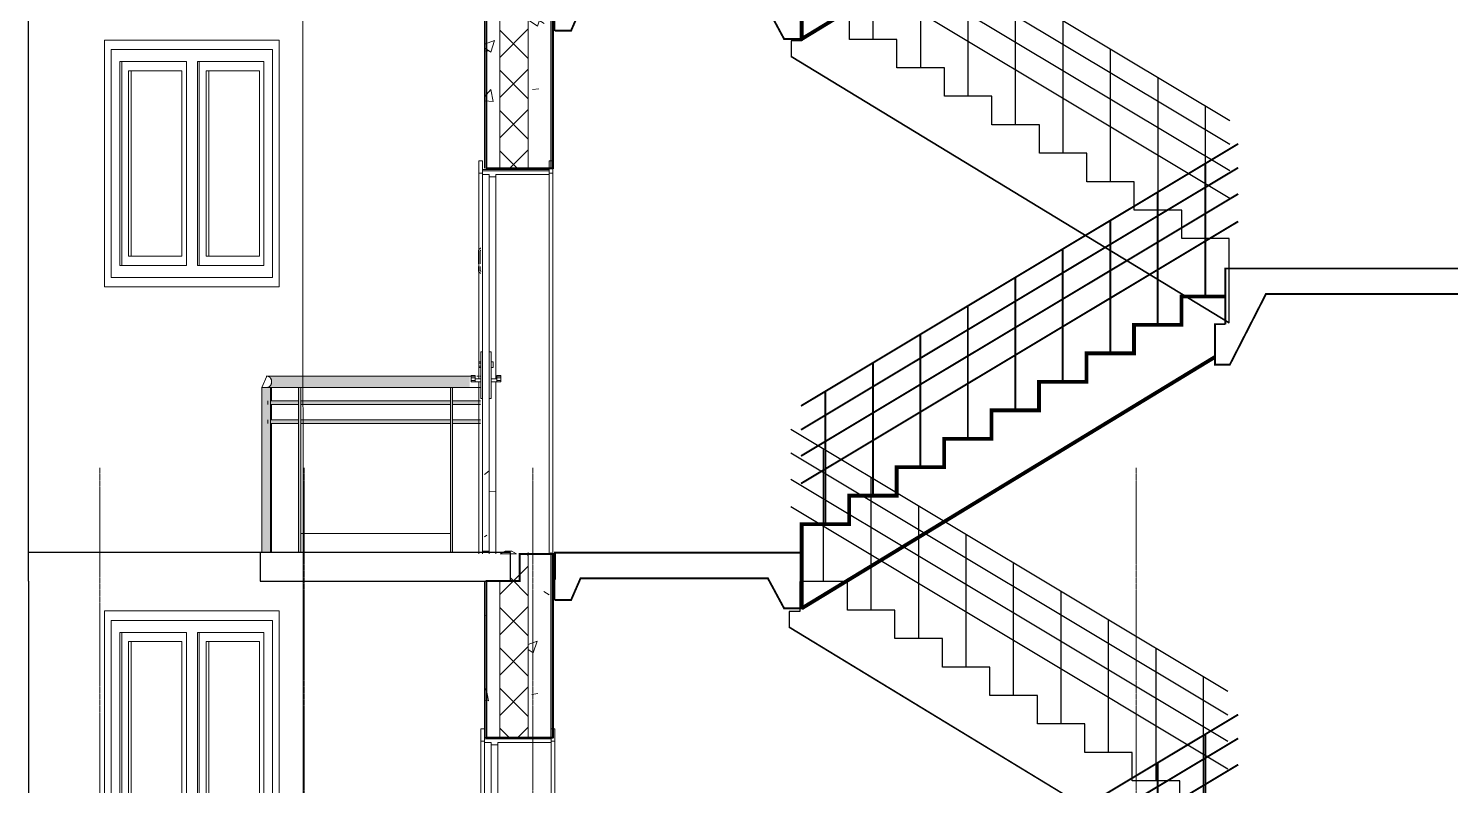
# Model space of a CAD drawing. Header units: inches. Extents: x -2431 to 214825, y 3 to 92804.
# Drawn here: x 155585 to 163076, y 40813 to 44803 of the extents above; entities that cross this region are included whole.
import ezdxf

# ---------------------------------------------------------------- set-up
doc = ezdxf.new("R2010")
doc.units = ezdxf.units.IN
doc.header["$MEASUREMENT"] = 0
doc.linetypes.add('Линия сетки', pattern=[22.225, 12.7, -3.175, 3.175, -3.175])
for name, color, linetype, lineweight in [('A-DOOR', 250, 'Continuous', 9), ('A-DOOR-FRAM', 250, 'Continuous', 18), ('A-GLAZ', 250, 'Continuous', 9), ('A-WALL', 250, 'Continuous', 9), ('A-WALL-PATT', 250, 'Continuous', 25), ('S-GRID', 250, 'Continuous', 9), ('Балясины', 7, 'Continuous', 9), ('Верхние поручни', 7, 'Continuous', 9), ('Ограждение', 7, 'Continuous', 9), ('Поручни', 250, 'Continuous', 18)]:
    doc.layers.add(name, color=color, linetype=linetype, lineweight=lineweight)
doc.layers.add('Stena', color=250, linetype='Continuous')
pattern_1 = [(50, (164716.3, 27890.75), (728.737, -63.756), [76.2, -838.2]), (355, (164716.3, 27890.75), (-140.97, 764.228), [60.96, -670.56]), (100.451, (164777, 27885.4), (587.77, 700.467), [64.76, -712.36]), (46.184, (164716.3, 28093.95), (1084.316, -168.17), [114.3, -1257.3]), (96.636, (164806.6, 28079.9), (949.61, 989.71), [97.14, -1068.54]), (351.184, (164716.3, 28094), (949.62, 989.7), [91.44, -1005.84]), (21, (164817.9, 28043.15), (606.458, -409.06), [76.2, -838.2]), (326, (164817.9, 28043.15), (247.21, 736.753), [60.96, -670.56]), (71.451, (164868.4, 28009.06), (853.668, 327.685), [64.76, -712.36]), (37.5, (164716.28, 27890.75), (12.3547, 338.22), [33.528, -628.904, 33.528, -647.192, -673.1]), (37.5, (164716.28, 27890.75), (12.3547, 338.22), [-1343.152, 33.528, -639.572]), (7.5, (164716.28, 27890.75), (267.279, 400.722), [33.528, -354.584, 33.528, -613.664, -256.54]), (7.5, (164716.28, 27890.75), (267.279, 400.722), [-1035.304, 33.528, -223.012]), (327.5, (164489.7, 27890.75), (542.3633, -22.9153), [33.528, -220.472, 33.528, -758.952, -1051.56]), (327.5, (164489.7, 27890.75), (542.3633, -22.9153), [-1046.48, 33.528, -1018.032]), (317.5, (164388.1, 27890.75), (592.517, 101.707), [33.528, -296.672, 33.528, -492.76, -746.76]), (317.5, (164388.1, 27890.75), (592.517, 101.707), [-856.488, 33.528, -713.232])]

# ---------------------------------------------------------------- blocks, each defined once
blk = doc.blocks.new('Дверь-Наружная-Двойная-Полное остекление-Деревянный_фасад - 1500 x 2000 мм-347512-Сечение 0')
at = {"layer": 'A-DOOR'}
for p, q in [((-10994.3, 2071.4), (-10994.3, 2006.4)), ((-10974.3, 2071.4), (-10994.3, 2071.4)), ((-10974.3, 2025), (-10974.3, 2071.4)), ((-10624.3, 2071.4), (-10624.3, 2025)), ((-10604.3, 2071.4), (-10624.3, 2071.4)), ((-10604.3, 2006.4), (-10604.3, 2071.4)), ((-10994.3, 2006.4), (-10974.3, 2006.4)), ((-10994.3, 2006.4), (-10994.3, 1011.9)), ((-10974.3, 2006.4), (-10974.3, 2018.7)), ((-10624.3, 2018.7), (-10624.3, 2006.4)), ((-10624.3, 2006.4), (-10604.3, 2006.4)), ((-10604.3, 2006.4), (-10604.3, 0)), ((-10974.3, 1064.4), (-10984.3, 1064.4)), ((-10984.3, 1039.4), (-10984.3, 1064.4)), ((-10929.3, 1064.4), (-10939.3, 1064.4)), ((-10929.3, 1064.4), (-10929.3, 1039.4)), ((-10994.3, 1004.6), (-10994.3, 1011.9)), ((-10994.3, 1011.9), (-10984.3, 1011.9)), ((-10984.3, 1004.9), (-10994.3, 1004.9)), ((-10994.3, 996.9), (-10994.3, 1004.6)), ((-10994.3, 989.2), (-10994.3, 996.9)), ((-10994.3, 981.9), (-10994.3, 989.2)), ((-10994.3, 988.9), (-10984.3, 988.9)), ((-10984.3, 981.9), (-10994.3, 981.9)), ((-10994.3, 981.9), (-10994.3, 922.1)), ((-10984.3, 844.4), (-10984.3, 1039.4)), ((-10929.3, 1039.4), (-10929.3, 844.4)), ((-10929.3, 1011.9), (-10919.3, 1011.9)), ((-10929.3, 981.9), (-10919.3, 981.9)), ((-10919.3, 1011.9), (-10919.3, 981.9)), ((-11034.3, 936.6), (-11034.3, 939.4)), ((-11014.3, 939.4), (-11034.3, 939.4)), ((-11034.3, 927.4), (-11034.3, 936.6)), ((-11014.3, 936.6), (-11034.3, 936.6)), ((-11034.3, 914.4), (-11034.3, 927.4)), ((-11014.3, 927.4), (-11034.3, 927.4)), ((-11034.3, 906.4), (-11034.3, 914.4)), ((-11034.3, 914.4), (-11014.3, 914.4)), ((-11034.3, 906.4), (-11014.3, 906.4)), ((-11014.3, 939.4), (-11014.3, 936.6)), ((-11014.3, 936.6), (-11014.3, 927.4)), ((-11014.3, 927.4), (-11014.3, 914.4)), ((-10984.3, 922.4), (-11014.3, 922.4)), ((-11014.3, 914.4), (-11014.3, 912.4)), ((-11014.3, 912.4), (-11014.3, 914.4)), ((-11014.3, 912.3), (-11014.3, 910.6)), ((-11014.3, 910.5), (-11014.3, 912.3)), ((-11014.3, 910.4), (-11014.3, 908.9)), ((-11014.3, 908.9), (-11014.3, 910.4)), ((-11014.3, 907.7), (-11014.3, 906.8)), ((-11014.3, 906.7), (-11014.3, 907.5)), ((-11014.3, 906.4), (-10984.3, 906.4)), ((-10994.3, 906.7), (-10994.3, 0)), ((-10899.3, 922.4), (-10929.3, 922.4)), ((-10929.3, 906.4), (-10899.3, 906.4)), ((-10899.3, 936.6), (-10899.3, 939.4)), ((-10899.3, 939.4), (-10879.3, 939.4)), ((-10899.3, 927.4), (-10899.3, 936.6)), ((-10899.3, 936.6), (-10879.3, 936.6)), ((-10899.3, 914.4), (-10899.3, 927.4)), ((-10899.3, 927.4), (-10879.3, 927.4)), ((-10899.3, 912.4), (-10899.3, 914.4)), ((-10899.3, 914.4), (-10879.3, 914.4)), ((-10899.3, 914.4), (-10899.3, 912.4)), ((-10899.3, 910.6), (-10899.3, 912.3)), ((-10899.3, 912.3), (-10899.3, 910.5)), ((-10899.3, 908.9), (-10899.3, 910.4)), ((-10899.3, 910.4), (-10899.3, 908.9)), ((-10899.3, 906.8), (-10899.3, 907.7)), ((-10899.3, 907.5), (-10899.3, 906.7)), ((-10899.3, 906.4), (-10879.3, 906.4)), ((-10879.3, 939.4), (-10879.3, 936.6)), ((-10879.3, 936.6), (-10879.3, 927.4)), ((-10879.3, 927.4), (-10879.3, 914.4)), ((-10879.3, 914.4), (-10879.3, 906.4)), ((-10984.3, 819.4), (-10984.3, 844.4)), ((-10929.3, 844.4), (-10929.3, 819.4)), ((-10984.3, 819.4), (-10974.3, 819.4)), ((-10939.3, 819.4), (-10929.3, 819.4)), ((-10856.5, 15), (-10881.9, 0)), ((-10821.5, 15), (-10856.5, 15)), ((-10796.1, 0), (-10821.5, 15)), ((-10881.9, 0), (-10796.1, 0))]:
    blk.add_line(p, q, dxfattribs=at)
at = {"layer": 'A-DOOR', "lineweight": 18}
for p, q in [((-10974.3, 2000), (-10974.3, 15)), ((-10939.3, 2000), (-10974.3, 2000)), ((-10939.3, 15), (-10939.3, 2000)), ((-10974.3, 15), (-10939.3, 15))]:
    blk.add_line(p, q, dxfattribs=at)
at = {"layer": 'A-DOOR-FRAM'}
for p, q in [((-10974.3, 2018.7), (-10974.3, 2025)), ((-10974.3, 2025), (-10624.3, 2025)), ((-10624.3, 2025), (-10624.3, 2018.7)), ((-10624.3, 2018.7), (-10974.3, 2018.7)), ((-10974.3, 2018.7), (-10974.3, 2000)), ((-10974.3, 2000), (-10939.3, 2000)), ((-10939.3, 2000), (-10939.3, 1987.3)), ((-10939.3, 1987.3), (-10904.4, 1987.3)), ((-10904.4, 1987.3), (-10904.4, 2000)), ((-10904.4, 2000), (-10624.3, 2000)), ((-10624.3, 2000), (-10624.3, 2018.7))]:
    blk.add_line(p, q, dxfattribs=at)
at = {"layer": 'A-DOOR-FRAM', "lineweight": 9}
for p, q in [((-10904.4, 1987.3), (-10904.4, 922.1)), ((-10624.3, 2000), (-10624.3, 0)), ((-10904.4, 906.8), (-10904.4, 0)), ((-10974.3, 15), (-10974.3, 0)), ((-10939.3, 15), (-10939.3, 0))]:
    blk.add_line(p, q, dxfattribs=at)
blk = doc.blocks.new('Ограждение - 800 мм-V31-Сечение 0')
at = {"layer": 'Балясины'}
blk.add_line((-11941.6, 3700), (-11153.6, 3700), dxfattribs=at)
blk = doc.blocks.new('Дверь-Наружная-Двойная-Две_Свет - Дверь-Наружная-Двойная-Две_Свет-345854-Сечение 0')
at = {"layer": 'A-DOOR'}
for p, q in [((-11007.2, 4587.3), (-11007.2, 4521.9)), ((-10997.7, 4522.1), (-10997.7, 4587.3)), ((-11007.2, 4506.7), (-11007.2, 4488.5)), ((-10997.7, 4488.5), (-10997.7, 4506.7))]:
    blk.add_line(p, q, dxfattribs=at)
at = {"layer": 'A-DOOR', "flags": 128}
for points in [[(-10994.6, 4604.1), (-10995.2, 4603.9), (-10995.9, 4603.6), (-10996.5, 4603.4), (-10997.2, 4603.1), (-10997.8, 4602.8), (-10998.4, 4602.5), (-10999, 4602.1), (-10999.6, 4601.7), (-11000.2, 4601.3), (-11000.7, 4600.9), (-11001.2, 4600.4), (-11001.8, 4600), (-11002.3, 4599.5), (-11002.7, 4599), (-11003.2, 4598.4), (-11003.6, 4597.9), (-11004, 4597.3), (-11004.4, 4596.7), (-11004.8, 4596.1), (-11005.1, 4595.5), (-11005.4, 4594.9), (-11005.7, 4594.3), (-11006, 4593.6), (-11006.2, 4593), (-11006.5, 4592.3), (-11006.6, 4591.6), (-11006.8, 4591), (-11006.9, 4590.3), (-11007, 4589.6), (-11007.1, 4588.9), (-11007.2, 4588.2), (-11007.2, 4587.5), (-11007.2, 4587.3)], [(-10994.6, 4604.1), (-10995.2, 4603.9), (-10995.9, 4603.6), (-10996.5, 4603.4), (-10997.2, 4603.1), (-10997.8, 4602.8), (-10998.4, 4602.5), (-10999, 4602.1), (-10999.6, 4601.7), (-11000.2, 4601.3), (-11000.7, 4600.9), (-11001.2, 4600.4), (-11001.8, 4600), (-11002.3, 4599.5), (-11002.7, 4599), (-11003.2, 4598.4), (-11003.6, 4597.9), (-11004, 4597.3), (-11004.4, 4596.7), (-11004.8, 4596.1), (-11005.1, 4595.5), (-11005.4, 4594.9), (-11005.7, 4594.3), (-11006, 4593.6), (-11006.2, 4593), (-11006.5, 4592.3), (-11006.6, 4591.6), (-11006.8, 4591), (-11006.9, 4590.3), (-11007, 4589.6), (-11007.1, 4588.9), (-11007.2, 4588.2), (-11007.2, 4587.5), (-11007.2, 4587.3)], [(-10997.7, 4587.3), (-10997.7, 4587.6), (-10997.6, 4587.9), (-10997.6, 4588.3), (-10997.6, 4588.6), (-10997.5, 4588.9), (-10997.4, 4589.2), (-10997.4, 4589.5), (-10997.3, 4589.8), (-10997.2, 4590.1), (-10997, 4590.4), (-10996.9, 4590.7), (-10996.8, 4591), (-10996.6, 4591.2), (-10996.5, 4591.5), (-10996.3, 4591.8), (-10996.1, 4592), (-10995.9, 4592.3), (-10995.7, 4592.5), (-10995.5, 4592.8), (-10995.3, 4593), (-10995, 4593.2), (-10994.8, 4593.4), (-10994.5, 4593.6), (-10994.3, 4593.8)], [(-10997.7, 4587.3), (-10997.7, 4587.6), (-10997.6, 4587.9), (-10997.6, 4588.3), (-10997.6, 4588.6), (-10997.5, 4588.9), (-10997.4, 4589.2), (-10997.4, 4589.5), (-10997.3, 4589.8), (-10997.2, 4590.1), (-10997, 4590.4), (-10996.9, 4590.7), (-10996.8, 4591), (-10996.6, 4591.2), (-10996.5, 4591.5), (-10996.3, 4591.8), (-10996.1, 4592), (-10995.9, 4592.3), (-10995.7, 4592.5), (-10995.5, 4592.8), (-10995.3, 4593), (-10995, 4593.2), (-10994.8, 4593.4), (-10994.5, 4593.6), (-10994.3, 4593.8)], [(-11007.2, 4488.5), (-11007.2, 4487.8), (-11007.1, 4487.1), (-11007.1, 4486.4), (-11007, 4485.7), (-11006.8, 4485), (-11006.7, 4484.3), (-11006.5, 4483.7), (-11006.3, 4483), (-11006.1, 4482.3), (-11005.8, 4481.7), (-11005.5, 4481.1), (-11005.2, 4480.4), (-11004.9, 4479.8), (-11004.5, 4479.2), (-11004.1, 4478.6), (-11003.7, 4478.1), (-11003.3, 4477.5), (-11002.9, 4477), (-11002.4, 4476.5), (-11001.9, 4476), (-11001.4, 4475.5), (-11000.9, 4475), (-11000.3, 4474.6), (-10999.7, 4474.2), (-10999.2, 4473.8), (-10998.6, 4473.4), (-10998, 4473.1), (-10997.3, 4472.8), (-10996.7, 4472.5), (-10996.1, 4472.2), (-10995.4, 4472), (-10994.7, 4471.8), (-10994.1, 4471.6)], [(-11007.2, 4488.5), (-11007.2, 4487.8), (-11007.1, 4487.1), (-11007.1, 4486.4), (-11007, 4485.7), (-11006.8, 4485), (-11006.7, 4484.3), (-11006.5, 4483.7), (-11006.3, 4483), (-11006.1, 4482.3), (-11005.8, 4481.7), (-11005.5, 4481.1), (-11005.2, 4480.4), (-11004.9, 4479.8), (-11004.5, 4479.2), (-11004.1, 4478.6), (-11003.7, 4478.1), (-11003.3, 4477.5), (-11002.9, 4477), (-11002.4, 4476.5), (-11001.9, 4476), (-11001.4, 4475.5), (-11000.9, 4475), (-11000.3, 4474.6), (-10999.7, 4474.2), (-10999.2, 4473.8), (-10998.6, 4473.4), (-10998, 4473.1), (-10997.3, 4472.8), (-10996.7, 4472.5), (-10996.1, 4472.2), (-10995.4, 4472), (-10994.7, 4471.8), (-10994.1, 4471.6)], [(-10994.2, 4481.9), (-10994.5, 4482.1), (-10994.7, 4482.3), (-10995, 4482.5), (-10995.2, 4482.7), (-10995.4, 4483), (-10995.6, 4483.2), (-10995.8, 4483.4), (-10996, 4483.7), (-10996.2, 4483.9), (-10996.4, 4484.2), (-10996.6, 4484.5), (-10996.7, 4484.8), (-10996.9, 4485), (-10997, 4485.3), (-10997.1, 4485.6), (-10997.2, 4485.9), (-10997.3, 4486.2), (-10997.4, 4486.5), (-10997.5, 4486.8), (-10997.5, 4487.2), (-10997.6, 4487.5), (-10997.6, 4487.8), (-10997.7, 4488.1), (-10997.7, 4488.4), (-10997.7, 4488.5)], [(-10994.2, 4481.9), (-10994.5, 4482.1), (-10994.7, 4482.3), (-10995, 4482.5), (-10995.2, 4482.7), (-10995.4, 4483), (-10995.6, 4483.2), (-10995.8, 4483.4), (-10996, 4483.7), (-10996.2, 4483.9), (-10996.4, 4484.2), (-10996.6, 4484.5), (-10996.7, 4484.8), (-10996.9, 4485), (-10997, 4485.3), (-10997.1, 4485.6), (-10997.2, 4485.9), (-10997.3, 4486.2), (-10997.4, 4486.5), (-10997.5, 4486.8), (-10997.5, 4487.2), (-10997.6, 4487.5), (-10997.6, 4487.8), (-10997.7, 4488.1), (-10997.7, 4488.4)]]:
    blk.add_lwpolyline(points, dxfattribs=at)
blk = doc.blocks.new('Дверь-Наружная-Двойная-Полное остекление-Деревянный_фасад - 1500 x 2000 мм-V59-Сечение 0')
at = {"layer": 'A-DOOR'}
for p, q in [((-10994.3, 38071.4), (-10994.3, 38006.4)), ((-10974.3, 38071.4), (-10994.3, 38071.4)), ((-10974.3, 38025), (-10974.3, 38071.4)), ((-10624.3, 38071.4), (-10624.3, 38025)), ((-10604.3, 38071.4), (-10624.3, 38071.4)), ((-10604.3, 38006.4), (-10604.3, 38071.4)), ((-10994.3, 38006.4), (-10974.3, 38006.4)), ((-10994.3, 38006.4), (-10994.3, 37011.9)), ((-10974.3, 38006.4), (-10974.3, 38018.7)), ((-10624.3, 38018.7), (-10624.3, 38006.4)), ((-10624.3, 38006.4), (-10604.3, 38006.4)), ((-10604.3, 38006.4), (-10604.3, 36000)), ((-10994.3, 37004.6), (-10994.3, 37011.9)), ((-10994.3, 37011.9), (-10984.3, 37011.9)), ((-10984.3, 37004.9), (-10994.3, 37004.9)), ((-10994.3, 36996.9), (-10994.3, 37004.6)), ((-10974.3, 37064.4), (-10984.3, 37064.4)), ((-10984.3, 37039.4), (-10984.3, 37064.4)), ((-10984.3, 36844.4), (-10984.3, 37039.4)), ((-10929.3, 37064.4), (-10939.3, 37064.4)), ((-10929.3, 37064.4), (-10929.3, 37039.4)), ((-10929.3, 37039.4), (-10929.3, 36844.4)), ((-10929.3, 37011.9), (-10919.3, 37011.9)), ((-10919.3, 37011.9), (-10919.3, 36981.9)), ((-11034.3, 36936.6), (-11034.3, 36939.4)), ((-11014.3, 36939.4), (-11034.3, 36939.4)), ((-11034.3, 36927.4), (-11034.3, 36936.6)), ((-11014.3, 36936.6), (-11034.3, 36936.6)), ((-11014.3, 36939.4), (-11014.3, 36936.6)), ((-11014.3, 36936.6), (-11014.3, 36927.4)), ((-10994.3, 36989.2), (-10994.3, 36996.9)), ((-10994.3, 36981.9), (-10994.3, 36989.2)), ((-10994.3, 36988.9), (-10984.3, 36988.9)), ((-10984.3, 36981.9), (-10994.3, 36981.9)), ((-10994.3, 36981.9), (-10994.3, 36922.1)), ((-10929.3, 36981.9), (-10919.3, 36981.9)), ((-10899.3, 36936.6), (-10899.3, 36939.4)), ((-10899.3, 36939.4), (-10879.3, 36939.4)), ((-10899.3, 36927.4), (-10899.3, 36936.6)), ((-10899.3, 36936.6), (-10879.3, 36936.6)), ((-10879.3, 36939.4), (-10879.3, 36936.6)), ((-10879.3, 36936.6), (-10879.3, 36927.4)), ((-11034.3, 36914.4), (-11034.3, 36927.4)), ((-11014.3, 36927.4), (-11034.3, 36927.4)), ((-11034.3, 36906.4), (-11034.3, 36914.4)), ((-11034.3, 36914.4), (-11014.3, 36914.4)), ((-11034.3, 36906.4), (-11014.3, 36906.4)), ((-11014.3, 36927.4), (-11014.3, 36914.4)), ((-10984.3, 36922.4), (-11014.3, 36922.4)), ((-11014.3, 36914.4), (-11014.3, 36912.4)), ((-11014.3, 36914.4), (-11014.3, 36914.4)), ((-11014.3, 36912.4), (-11014.3, 36914.4)), ((-11014.3, 36912.3), (-11014.3, 36910.6)), ((-11014.3, 36910.5), (-11014.3, 36912.3)), ((-11014.3, 36910.4), (-11014.3, 36908.9)), ((-11014.3, 36908.9), (-11014.3, 36910.4)), ((-11014.3, 36907.7), (-11014.3, 36906.8)), ((-11014.3, 36906.7), (-11014.3, 36907.5)), ((-11014.3, 36906.4), (-10984.3, 36906.4)), ((-10994.3, 36906.7), (-10994.3, 36000)), ((-10899.3, 36922.4), (-10929.3, 36922.4)), ((-10929.3, 36906.4), (-10899.3, 36906.4)), ((-10899.3, 36914.4), (-10899.3, 36927.4)), ((-10899.3, 36927.4), (-10879.3, 36927.4)), ((-10899.3, 36912.4), (-10899.3, 36914.4)), ((-10899.3, 36914.4), (-10879.3, 36914.4)), ((-10899.3, 36914.4), (-10899.3, 36912.4)), ((-10899.3, 36910.6), (-10899.3, 36912.3)), ((-10899.3, 36912.3), (-10899.3, 36910.5)), ((-10899.3, 36908.9), (-10899.3, 36910.4)), ((-10899.3, 36910.4), (-10899.3, 36908.9)), ((-10899.3, 36906.8), (-10899.3, 36907.7)), ((-10899.3, 36907.5), (-10899.3, 36906.7)), ((-10899.3, 36906.4), (-10879.3, 36906.4)), ((-10879.3, 36927.4), (-10879.3, 36914.4)), ((-10879.3, 36914.4), (-10879.3, 36906.4)), ((-10984.3, 36819.4), (-10984.3, 36844.4)), ((-10984.3, 36819.4), (-10974.3, 36819.4)), ((-10939.3, 36819.4), (-10929.3, 36819.4)), ((-10929.3, 36844.4), (-10929.3, 36819.4)), ((-10856.5, 36015), (-10881.9, 36000)), ((-10881.9, 36000), (-10796.1, 36000)), ((-10821.5, 36015), (-10856.5, 36015)), ((-10796.1, 36000), (-10821.5, 36015))]:
    blk.add_line(p, q, dxfattribs=at)
at = {"layer": 'A-DOOR', "lineweight": 18}
for p, q in [((-10974.3, 38000), (-10974.3, 36015)), ((-10939.3, 38000), (-10974.3, 38000)), ((-10939.3, 36015), (-10939.3, 38000)), ((-10974.3, 36015), (-10939.3, 36015))]:
    blk.add_line(p, q, dxfattribs=at)
at = {"layer": 'A-DOOR-FRAM'}
for p, q in [((-10974.3, 38018.7), (-10974.3, 38025)), ((-10974.3, 38025), (-10624.3, 38025)), ((-10624.3, 38018.7), (-10974.3, 38018.7)), ((-10974.3, 38018.7), (-10974.3, 38000)), ((-10974.3, 38000), (-10939.3, 38000)), ((-10939.3, 38000), (-10939.3, 37987.3)), ((-10939.3, 37987.3), (-10904.4, 37987.3)), ((-10904.4, 37987.3), (-10904.4, 38000)), ((-10904.4, 38000), (-10624.3, 38000)), ((-10624.3, 38025), (-10624.3, 38018.7)), ((-10624.3, 38000), (-10624.3, 38018.7))]:
    blk.add_line(p, q, dxfattribs=at)
at = {"layer": 'A-DOOR-FRAM', "lineweight": 9}
for p, q in [((-10904.4, 37987.3), (-10904.4, 36922.1)), ((-10624.3, 38000), (-10624.3, 36000)), ((-10904.4, 36906.8), (-10904.4, 36000)), ((-10974.3, 36015), (-10974.3, 36000)), ((-10939.3, 36015), (-10939.3, 36000))]:
    blk.add_line(p, q, dxfattribs=at)
blk = doc.blocks.new('Окно 2-Распашное - Один переплет с многокамерным стеклопакетом - 30674-99 - Окно 2-Распашное - Один переплет с многокамерным стеклопакетом - 30674-99-371209-Сечение 0')
at = {"layer": 'A-GLAZ'}
for p, q in [((-13236.2, 4500), (-13236.2, 5800)), ((-12317, 5800), (-13236.2, 5800)), ((-12317, 4500), (-12317, 5800)), ((-13200.9, 5750), (-13200.9, 4550)), ((-12352.3, 5750), (-13200.9, 5750)), ((-13200.9, 4550), (-13200.9, 5750)), ((-13200.9, 5750), (-12352.3, 5750)), ((-12352.3, 5750), (-12352.3, 4550)), ((-12352.3, 5750), (-12352.3, 4550)), ((-13156.3, 4613), (-13156.3, 5687)), ((-13156.3, 5687), (-12805.6, 5687)), ((-13146.4, 5687), (-13146.4, 4613)), ((-13110.4, 4662), (-13110.4, 5638)), ((-13110.4, 5638), (-12828.9, 5638)), ((-13096.2, 5638), (-13096.2, 4662)), ((-12828.9, 5638), (-12828.9, 4662)), ((-12805.6, 5687), (-12805.6, 4613)), ((-12747.6, 4613), (-12747.6, 5687)), ((-12747.6, 5687), (-12396.9, 5687)), ((-12737.7, 5687), (-12737.7, 4613)), ((-12701.7, 5638), (-12701.7, 4662)), ((-12701.7, 5638), (-12420.2, 5638)), ((-12687.5, 4662), (-12687.5, 5638)), ((-12420.2, 5638), (-12420.2, 4662)), ((-12396.9, 5687), (-12396.9, 4613)), ((-12828.9, 4662), (-13110.4, 4662)), ((-12701.7, 4662), (-12420.2, 4662)), ((-12805.6, 4613), (-13156.3, 4613)), ((-12396.9, 4613), (-12747.6, 4613)), ((-13236.2, 4500), (-12317, 4500)), ((-12352.3, 4550), (-13200.9, 4550)), ((-12352.3, 4550), (-13200.9, 4550))]:
    blk.add_line(p, q, dxfattribs=at)
blk = doc.blocks.new('Ограждение - 50 x 12 мм-319649-Сечение 0')
at = {"layer": 'Балясины'}
for p, q in [((-12146, 4400), (-12146, 4469.8)), ((-12100.7, 4469.8), (-12146, 4469.8)), ((-12095.7, 4469.8), (-12100.7, 4469.8)), ((-12100.7, 4469.8), (-12100.7, 3600)), ((-12095.7, 4400), (-12095.7, 4469.8)), ((-12146, 4300), (-12146, 4380)), ((-12095.7, 4300), (-12095.7, 4380)), ((-12146, 3600), (-12146, 4280)), ((-12095.7, 3600), (-12095.7, 4280))]:
    blk.add_line(p, q, dxfattribs=at)
blk = doc.blocks.new('Ограждение - 50 x 12 мм-V30-Сечение 0')
at = {"layer": 'Балясины'}
for p, q in [((-11941.6, 4469.8), (-11953.6, 4469.8)), ((-11953.6, 4469.8), (-11953.6, 3600)), ((-11941.6, 3600), (-11941.6, 4469.8))]:
    blk.add_line(p, q, dxfattribs=at)
blk = doc.blocks.new('Ограждение - Ограждение-356374-Сечение 0')
for p, q in [((-12120.4, 40530), (-12146, 40469.8)), ((-12146, 40469.8), (-12146, 39600))]:
    blk.add_line(p, q)
at = {"layer": 'Верхние поручни'}
for p, q in [((-11034.3, 40530), (-12120.4, 40530)), ((-11006.7, 40530), (-11014.3, 40530)), ((-10994.3, 40530), (-10998.1, 40530)), ((-12120.4, 40470), (-10994.3, 40470))]:
    blk.add_line(p, q, dxfattribs=at)
for points, knots in [([(-12095, 40500), (-12094.9, 40502.3), (-12095.3, 40505.7), (-12096.3, 40509.9), (-12097.4, 40512.7), (-12098.6, 40515.3), (-12099.9, 40517.7), (-12101.1, 40519.5), (-12102.1, 40520.8), (-12102.9, 40521.7), (-12103.7, 40522.6), (-12104.8, 40523.6), (-12106.1, 40524.8), (-12107.8, 40526.1), (-12109.6, 40527.1), (-12111.4, 40528), (-12113.1, 40528.8), (-12114.9, 40529.3), (-12117.4, 40529.8), (-12119.8, 40530.1), (-12122.1, 40530), (-12123.3, 40529.8), (-12123.8, 40529.7)], [0, 0, 0, 0, 0.0555556, 0.0833333, 0.1111111, 0.1388889, 0.1666667, 0.1944444, 0.2083333, 0.2222222, 0.2361111, 0.25, 0.2777778, 0.3055556, 0.3333333, 0.3611111, 0.3888889, 0.4166667, 0.4444444, 0.5, 0.5277778, 0.5506367, 0.5506367, 0.5506367, 0.5506367]), ([(-12123.8, 40470.3), (-12122.7, 40470.1), (-12120.9, 40470), (-12118.6, 40470.1), (-12116.8, 40470.3), (-12114.9, 40470.7), (-12113.2, 40471.2), (-12111.7, 40471.8), (-12110.5, 40472.4), (-12109.4, 40472.9), (-12108.3, 40473.6), (-12106.6, 40474.8), (-12104.9, 40476.2), (-12103.6, 40477.5), (-12103, 40478.2), (-12102.6, 40478.7), (-12101.5, 40479.9), (-12099.8, 40482.3), (-12098.4, 40485), (-12097.5, 40487), (-12097, 40488.4), (-12096.1, 40490.9), (-12095.2, 40494.8), (-12095, 40498.2), (-12095, 40500)], [0.4497023, 0.4497023, 0.4497023, 0.4497023, 0.5, 0.5277778, 0.5555556, 0.5833333, 0.6111111, 0.6388889, 0.6527778, 0.6666667, 0.6875, 0.7083333, 0.75, 0.7708333, 0.7760417, 0.78125, 0.7916667, 0.8333333, 0.875, 0.8854167, 0.8958333, 0.9166667, 0.9583333, 1, 1, 1, 1])]:
    blk.add_open_spline(points, degree=3, knots=knots, dxfattribs=at)
at = {"layer": 'Поручни', "color": 7, "lineweight": 9}
for p, q in [((-12114.5, 40380), (-12114.5, 40400)), ((-12097.9, 40400), (-11953.6, 40400)), ((-11953.6, 40380), (-12097.9, 40380)), ((-11941.6, 40400), (-11153.6, 40400)), ((-11153.6, 40380), (-11941.6, 40380)), ((-11141.6, 40400), (-10994.3, 40400)), ((-10994.3, 40380), (-11141.6, 40380)), ((-12114.5, 40280), (-12114.5, 40300)), ((-12097.9, 40300), (-11953.6, 40300)), ((-11941.6, 40300), (-11153.6, 40300)), ((-11141.6, 40300), (-10994.3, 40300)), ((-11953.6, 40280), (-12097.9, 40280)), ((-11153.6, 40280), (-11941.6, 40280)), ((-10994.3, 40280), (-11141.6, 40280))]:
    blk.add_line(p, q, dxfattribs=at)
for name, p in [('Ограждение - 50 x 12 мм-319649-Сечение 0', (0, 36000)), ('Ограждение - 50 x 12 мм-V30-Сечение 0', (0, 36000)), ('Ограждение - 50 x 12 мм-V30-Сечение 0', (800, 36000)), ('Ограждение - 800 мм-V31-Сечение 0', (0, 36000))]:
    blk.add_blockref(name, p)

msp = doc.modelspace()

# ---------------------------------------------------------------- hatches: boundary and pattern name
h = msp.add_hatch(color=256)
h.dxf.hatch_style = 1
edge = h.paths.add_edge_path()
edge.add_line((156870.47448, 42970.90028), (156842.09339, 42970.90028))
edge.add_spline(control_points=[(156842.09339, 42970.90028), (156842.09666, 42970.90028), (156843.31588, 42970.8996), (156845.15657, 42970.74338), (156847.6106, 42970.21312), (156849.40393, 42969.65889), (156851.18378, 42968.94134), (156852.98116, 42968.0428), (156854.73542, 42966.96747), (156856.40897, 42965.72385), (156857.77854, 42964.52369), (156858.86369, 42963.45211), (156859.6791, 42962.5861), (156860.47485, 42961.66157), (156861.48463, 42960.35968), (156862.67065, 42958.59253), (156863.97605, 42956.23537), (156865.1763, 42953.62147), (156866.21844, 42950.75412), (156867.26668, 42946.63663), (156867.59624, 42943.2451), (156867.53674, 42940.90028)], knot_values=[0, 0, 0, 0, 0.0001492575, 0.055704813, 0.0834825908, 0.1112603686, 0.1390381464, 0.1668159242, 0.1945937019, 0.2223714797, 0.2501492575, 0.2640381464, 0.2779270353, 0.2918159242, 0.305704813, 0.3334825908, 0.3612603686, 0.3890381464, 0.4168159242, 0.4445937019, 0.5001492575, 0.5001492575, 0.5001492575, 0.5001492575], degree=3, periodic=0)
edge.add_spline(control_points=[(156867.53674, 42940.90028), (156867.58093, 42939.14395), (156867.35749, 42935.72323), (156866.45109, 42931.79175), (156865.5736, 42929.26014), (156865.01267, 42927.87904), (156864.13501, 42925.8808), (156862.69315, 42923.15599), (156861.05684, 42920.83254), (156859.97144, 42919.55221), (156859.56566, 42919.10111), (156858.95557, 42918.44243), (156857.62962, 42917.11115), (156855.97886, 42915.7249), (156854.27753, 42914.54651), (156853.101, 42913.84462), (156852.0524, 42913.29437), (156850.86421, 42912.7294), (156849.37939, 42912.13317), (156847.58923, 42911.58211), (156845.75318, 42911.18654), (156843.90706, 42910.95173), (156842.69813, 42910.90038), (156842.09291, 42910.90028)], knot_values=[0.5001254431, 0.5001254431, 0.5001254431, 0.5001254431, 0.5417921098, 0.5834587764, 0.6042921098, 0.6147087764, 0.6251254431, 0.6667921098, 0.7084587764, 0.7188754431, 0.7240837764, 0.7292921098, 0.7501254431, 0.7917921098, 0.8126254431, 0.8334587764, 0.8473476653, 0.8612365542, 0.889014332, 0.9167921098, 0.9445698875, 0.9723476653, 1, 1, 1, 1], degree=3, periodic=0)
edge.add_line((156843.18572, 42910.90028), (156870.47448, 42910.90028))
edge.add_line((156870.47448, 42910.90028), (156870.47448, 42970.90028))
h.paths.add_polyline_path([(156905.82982, 42970.90028), (156870.47448, 42970.90028), (156870.47448, 42910.90028), (156905.82982, 42910.90028)])
h.paths.add_polyline_path([(157038.20952, 42970.90028), (156905.82982, 42970.90028), (156905.82982, 42910.90028), (157038.20952, 42910.90028)])
h = msp.add_hatch(color=256)
h.dxf.hatch_style = 1
h.paths.add_polyline_path([(157909.06494, 42970.90028), (157038.20952, 42970.90028), (157038.20952, 42910.90028), (157909.06494, 42910.90028)])
h = msp.add_hatch(color=256)
h.dxf.hatch_style = 1
h.paths.add_polyline_path([(156861.78763, 42910.59335), (156816.51843, 42910.59335), (156816.51843, 42890.74682), (156861.78763, 42890.74682)])
h.paths.add_polyline_path([(156861.78763, 42890.74682), (156816.51843, 42890.74682), (156816.51843, 42840.74682), (156861.78763, 42840.74682)])
h.paths.add_polyline_path([(156861.78763, 42840.74682), (156816.51843, 42840.74682), (156816.51843, 42040.74682), (156861.78763, 42040.74682)])
h.paths.add_polyline_path([(157008.95506, 42840.74682), (156864.62353, 42840.74682), (156861.78763, 42840.74682), (156861.78763, 42040.74682), (156866.88275, 42040.74682), (156866.88275, 42720.74682), (157008.95506, 42720.74682), (157008.95506, 42740.74682), (156866.88275, 42740.74682), (156866.88275, 42820.74682), (157008.95506, 42820.74682)])
h.paths.add_polyline_path([(157020.95506, 42910.59335), (157008.95506, 42910.59335), (157008.95506, 42040.74682), (157020.95506, 42040.74682)])
h.paths.add_polyline_path([(157808.95506, 42840.74682), (157038.20952, 42840.74682), (157038.20952, 42820.74682), (157808.95506, 42820.74682)])
h.paths.add_polyline_path([(157038.20952, 42840.74682), (157020.95506, 42840.74682), (157020.95506, 42820.74682), (157038.20952, 42820.74682)])
h.paths.add_polyline_path([(157808.95506, 42740.74682), (157038.20952, 42740.74682), (157038.20952, 42720.74682), (157808.95506, 42720.74682)])
h.paths.add_polyline_path([(157038.20952, 42740.74682), (157020.95506, 42740.74682), (157020.95506, 42720.74682), (157038.20952, 42720.74682)])
h.paths.add_polyline_path([(157820.95506, 42910.59335), (157808.95506, 42910.59335), (157808.95506, 42040.74682), (157820.95506, 42040.74682)])
h.paths.add_polyline_path([(157968.20952, 42840.74682), (157820.95506, 42840.74682), (157820.95506, 42820.74682), (157968.20952, 42820.74682)])
h.paths.add_polyline_path([(157968.20952, 42740.74682), (157820.95506, 42740.74682), (157820.95506, 42720.74682), (157968.20952, 42720.74682)])
at = {"layer": 'A-WALL-PATT', "lineweight": 9}
h = msp.add_hatch(dxfattribs=at)
h.set_pattern_fill('FP_1', color=256, style=0, pattern_type=2)
h.set_pattern_definition([(50, (164716.3, 27290.75), (728.737, -63.756), [76.2, -838.2]), (355, (164716.3, 27290.75), (-140.972, 764.228), [60.96, -670.56]), (100.451, (164777, 27285.4), (587.77, 700.467), [64.76, -712.36]), (46.184, (164716.3, 27493.95), (1084.316, -168.17), [114.3, -1257.3]), (96.636, (164806.6, 27479.9), (949.61, 989.71), [97.14, -1068.54]), (351.184, (164716.3, 27494), (949.62, 989.7), [91.44, -1005.84]), (21, (164817.9, 27443.15), (606.458, -409.06), [76.2, -838.2]), (326, (164817.9, 27443.15), (247.208, 736.753), [60.96, -670.56]), (71.451, (164868.4, 27409.06), (853.668, 327.685), [64.76, -712.36]), (37.5, (164716.28, 27290.75), (12.3547, 338.22), [33.528, -628.904, 33.528, -647.192, -673.1]), (37.5, (164716.28, 27290.75), (12.3547, 338.22), [-1343.152, 33.528, -639.572]), (7.5, (164716.28, 27290.75), (267.279, 400.722), [33.528, -354.584, 33.528, -613.664, -256.54]), (7.5, (164716.28, 27290.75), (267.279, 400.722), [-1035.304, 33.528, -223.012]), (327.5, (164489.7, 27290.75), (542.3633, -22.9153), [33.528, -220.472, 33.528, -758.952, -1051.56]), (327.5, (164489.7, 27290.75), (542.3633, -22.9153), [-1046.48, 33.528, -1018.032]), (317.5, (164388.1, 27290.75), (592.517, 101.707), [33.528, -296.672, 33.528, -492.76, -746.76]), (317.5, (164388.1, 27290.75), (592.517, 101.707), [-856.488, 33.528, -713.232])])
h.paths.add_polyline_path([(158068.20952, 44065.74682), (158068.20952, 45640.74682), (157988.20952, 45640.74682), (157988.20952, 44065.74682), (158035.28019, 44065.74682)], flags=0)
h = msp.add_hatch(dxfattribs=at)
h.set_pattern_fill('FP_2', color=256, style=0, pattern_type=2)
h.set_pattern_definition([(45, (164716.28, 26690.75), (-106.066, 106.066), []), (135, (164716.28, 26690.75), (-106.066, -106.066), [])])
h.paths.add_polyline_path([(158123.55952, 44890.74682), (158068.20952, 44890.74682), (158068.20952, 44065.57582), (158218.20952, 44065.57582), (158218.20952, 45040.74682), (158123.55952, 45040.74682)])
h = msp.add_hatch(dxfattribs=at)
h.set_pattern_fill('FP_1', color=256, style=0, pattern_type=2)
h.set_pattern_definition([(50, (164716.3, 26690.75), (728.737, -63.756), [76.2, -838.2]), (355, (164716.3, 26690.75), (-140.972, 764.228), [60.96, -670.56]), (100.451, (164777, 26685.4), (587.77, 700.467), [64.76, -712.36]), (46.184, (164716.3, 26893.95), (1084.316, -168.17), [114.3, -1257.3]), (96.636, (164806.6, 26879.9), (949.61, 989.71), [97.14, -1068.54]), (351.184, (164716.3, 26894), (949.62, 989.7), [91.44, -1005.84]), (21, (164817.9, 26843.15), (606.458, -409.06), [76.2, -838.2]), (326, (164817.9, 26843.15), (247.208, 736.753), [60.96, -670.56]), (71.451, (164868.4, 26809.06), (853.668, 327.685), [64.76, -712.36]), (37.5, (164716.28, 26690.75), (12.3547, 338.22), [33.528, -628.904, 33.528, -647.192, -673.1]), (37.5, (164716.28, 26690.75), (12.3547, 338.22), [-1343.152, 33.528, -639.572]), (7.5, (164716.28, 26690.75), (267.279, 400.722), [33.528, -354.584, 33.528, -613.664, -256.54]), (7.5, (164716.28, 26690.75), (267.279, 400.722), [-1035.304, 33.528, -223.012]), (327.5, (164489.7, 26690.75), (542.3633, -22.9153), [33.528, -220.472, 33.528, -758.952, -1051.56]), (327.5, (164489.7, 26690.75), (542.3633, -22.9153), [-1046.48, 33.528, -1018.032]), (317.5, (164388.1, 26690.75), (592.517, 101.707), [33.528, -296.672, 33.528, -492.76, -746.76]), (317.5, (164388.1, 26690.75), (592.517, 101.707), [-856.488, 33.528, -713.232])])
h.paths.add_polyline_path([(158231.77515, 43465.74682), (158338.20952, 43465.74682), (158338.20952, 45040.74682), (158218.20952, 45040.74682), (158218.20952, 43465.74682)], flags=0)
h = msp.add_hatch(dxfattribs=at)
h.set_pattern_fill('FP_1', color=256, style=0, pattern_type=2)
h.set_pattern_definition(pattern_1)
h.paths.add_polyline_path([(158068.20952, 41065.74682), (158068.20952, 42640.74682), (157988.20952, 42640.74682), (157988.20952, 41065.74682), (158035.28019, 41065.74682)], flags=0)
h = msp.add_hatch(dxfattribs=at)
h.set_pattern_fill('FP_1', color=256, style=0, pattern_type=2)
h.set_pattern_definition(pattern_1)
h.paths.add_polyline_path([(158338.20952, 41065.74682), (158338.20952, 42640.74682), (158218.20952, 42640.74682), (158218.20952, 41065.74682), (158231.77515, 41065.74682)], flags=0)
h = msp.add_hatch(dxfattribs=at)
h.set_pattern_fill('FP_2', color=256, style=0, pattern_type=2)
h.set_pattern_definition([(45, (164716.28, 27890.75), (-106.066, 106.066), []), (135, (164716.28, 27890.75), (-106.066, -106.066), [])])
h.paths.add_polyline_path([(158123.55952, 41890.74682), (158068.20952, 41890.74682), (158068.20952, 41065.74682), (158218.20952, 41065.74682), (158218.20952, 42033.75119), (158123.55952, 42033.75119)])

# ---------------------------------------------------------------- linework, layer by layer
for p, q in [((155585.37393, 42040.74682), (155585.37393, 48040.74682)), ((159658.22656, 44746.91342), (161834.85189, 46071.46789)), ((161909.88218, 43251.13279), (159602.74765, 44655.10678)), ((159658.22656, 41746.91342), (161834.85189, 43071.46789)), ((155585.37393, 41890.74682), (155585.37393, 42040.74682)), ((156805.64598, 42040.74682), (155585.37393, 42040.74682)), ((155585.37393, 41890.74682), (155585.37393, 11797.39792)), ((161899.43466, 40244.13716), (159592.30013, 41648.11115))]:
    msp.add_line(p, q)
for points, const_width in [([(159658.22656, 44746.91342), (159658.22656, 45190.66463), (159908.22656, 45190.66463), (159908.22656, 45340.66463), (160158.22656, 45340.66463), (160158.22656, 45490.66463), (160408.22656, 45490.66463), (160408.22656, 45640.66463), (160658.22656, 45640.66463), (160658.22656, 45790.66463), (160908.22656, 45790.66463), (160908.22656, 45940.66463), (161158.22656, 45940.66463), (161158.22656, 46090.66463), (161408.22656, 46090.66463), (161408.22656, 46240.66463), (161658.22656, 46240.66463), (161658.22656, 46390.66463), (161889.88218, 46390.66463)], 20), ([(161834.85189, 46071.46789), (159658.22656, 44746.91342)], 20), ([(158347.762, 44062.40082), (158347.762, 45033.75119), (158172.762, 45033.75119), (158172.762, 44890.57582), (157997.762, 44890.57582), (157997.762, 44065.57582), (158347.762, 44065.57582)], 10), ([(158358.20952, 44790.76112), (158443.38942, 44790.76112), (158493.52364, 44905.64763), (159479.86972, 44905.56544), (159565.51567, 44746.91342), (159658.22656, 44746.91342), (159658.22656, 45040.66463), (158358.20952, 45040.74682), (158358.20952, 44897.57145)], 10), ([(161957.19123, 44194.50377), (159654.41275, 42813.40832)], 10), ([(161957.19123, 44068.99591), (159654.41275, 42687.90047)], 10), ([(161784.05437, 43390.66463), (161784.05437, 44090.66463)], 10), ([(161957.19123, 43930.6762), (159654.41275, 42549.58075)], 10), ([(161533.22656, 43240.66463), (161533.22656, 43940.66463)], 10), ([(161957.19123, 43785.60985), (159654.41275, 42404.51441)], 10), ([(161283.22656, 43090.66463), (161283.22656, 43790.66463)], 10), ([(161033.22656, 42940.66463), (161033.22656, 43640.66463)], 10), ([(161889.88218, 43244.13716), (161889.88218, 43537.88837), (163362.00022, 43537.97055), (163362.00022, 43287.98486)], 10), ([(160783.22656, 42790.66463), (160783.22656, 43490.66463)], 10), ([(159658.22656, 41746.91342), (159658.22656, 42190.66463), (159908.22656, 42190.66463), (159908.22656, 42340.66463), (160158.22656, 42340.66463), (160158.22656, 42490.66463), (160408.22656, 42490.66463), (160408.22656, 42640.66463), (160658.22656, 42640.66463), (160658.22656, 42790.66463), (160908.22656, 42790.66463), (160908.22656, 42940.66463), (161158.22656, 42940.66463), (161158.22656, 43090.66463), (161408.22656, 43090.66463), (161408.22656, 43240.66463), (161658.22656, 43240.66463), (161658.22656, 43390.66463), (161889.88218, 43390.66463)], 20), ([(163362.00022, 43287.98486), (163276.82031, 43287.98486), (163226.68609, 43402.87137), (162103.226, 43402.79209), (162022.08416, 43244.13716)], 10), ([(160533.22656, 42640.66463), (160533.22656, 43340.66463)], 10), ([(161889.88218, 43244.13716), (161834.85189, 43244.13716), (161834.85189, 43030.46058), (161912.80228, 43030.46058), (162022.08416, 43244.13716)], 10), ([(160283.22656, 42490.66463), (160283.22656, 43190.66463)], 10), ([(161834.85189, 43071.46789), (159658.22656, 41746.91342)], 20), ([(160033.22656, 42340.66463), (160033.22656, 43040.66463)], 10), ([(159783.22656, 42190.66463), (159783.22656, 42890.66463)], 10), ([(158347.762, 41062.40082), (158347.762, 42033.75119), (158172.762, 42033.75119), (158172.762, 41890.57582), (157997.762, 41890.57582), (157997.762, 41065.57582), (158347.762, 41065.57582)], 10), ([(158358.20952, 41790.76112), (158443.38942, 41790.76112), (158493.52364, 41905.64763), (159479.86972, 41905.56544), (159565.51567, 41746.91342), (159658.22656, 41746.91342), (159658.22656, 42040.66463), (158358.20952, 42040.74682), (158358.20952, 41897.57145)], 10), ([(161957.19123, 41187.50814), (159654.41275, 39806.41269)], 10), ([(161957.19123, 41062.00028), (159654.41275, 39680.90484)], 10), ([(161784.05437, 40383.669), (161784.05437, 41083.669)], 10), ([(161957.19123, 40923.68057), (159654.41275, 39542.58512)], 10), ([(161533.22656, 40233.669), (161533.22656, 40933.669)], 10)]:
    msp.add_lwpolyline(points, dxfattribs=dict(const_width=const_width))
for points in [[(159610.91751, 45698.72313), (161913.69599, 44317.62769)], [(159610.91751, 45573.21528), (161913.69599, 44192.11984)], [(159610.91751, 45434.89557), (161913.69599, 44053.80012)], [(160034.88218, 44744.884), (160034.88218, 45444.884)], [(159610.91751, 45289.82922), (161913.69599, 43908.73378)], [(160284.88218, 44594.884), (160284.88218, 45294.884)], [(160534.88218, 44444.884), (160534.88218, 45144.884)], [(159529.86888, 45040.66463), (159658.22656, 45040.66463), (159658.22656, 44746.91342), (159565.51567, 44746.91342), (159479.86972, 44905.56544), (158493.52364, 44905.64763), (158443.38942, 44790.76112), (158358.20952, 44790.76112), (158358.20952, 45040.74682), (159658.22656, 45040.66463)], [(159529.86888, 45040.66463), (159658.22656, 45040.66463), (159658.22656, 44746.91342), (159565.51567, 44746.91342), (159479.86972, 44905.56544), (158493.52364, 44905.64763), (158443.38942, 44790.76112), (158358.20952, 44790.76112), (158358.20952, 45040.74682), (159658.22656, 45040.66463)], [(160784.88218, 44294.884), (160784.88218, 44994.884)], [(161909.88218, 43251.13279), (161909.88218, 43694.884), (161659.88218, 43694.884), (161659.88218, 43844.884), (161409.88218, 43844.884), (161409.88218, 43994.884), (161159.88218, 43994.884), (161159.88218, 44144.884), (160909.88218, 44144.884), (160909.88218, 44294.884), (160659.88218, 44294.884), (160659.88218, 44444.884), (160409.88218, 44444.884), (160409.88218, 44594.884), (160159.88218, 44594.884), (160159.88218, 44744.884), (159909.88218, 44744.884), (159909.88218, 44894.884), (159658.22656, 44894.884), (159658.22656, 44738.01499), (159602.74765, 44738.01499), (159602.74765, 44655.10678), (161909.88218, 43251.13279)], [(161034.88218, 44144.884), (161034.88218, 44844.884)], [(161284.88218, 43994.884), (161284.88218, 44694.884)], [(161534.88218, 43844.884), (161534.88218, 44544.884)], [(161784.88218, 43694.884), (161784.88218, 44394.884)], [(162022.08416, 43244.13716), (162103.226, 43402.79209), (163226.68609, 43402.87137), (163276.82031, 43287.98486), (163362.00022, 43287.98486), (163362.00022, 43537.97055), (161889.88218, 43537.88837)], [(162022.08416, 43244.13716), (162103.226, 43402.79209), (163226.68609, 43402.87137), (163276.82031, 43287.98486), (163362.00022, 43287.98486), (163362.00022, 43537.97055), (161889.88218, 43537.88837)], [(159600.46999, 42691.7275), (161903.24847, 41310.63206)], [(159600.46999, 42566.21965), (161903.24847, 41185.12421)], [(159773.60685, 41887.88837), (159773.60685, 42587.88837)], [(159600.46999, 42427.89994), (161903.24847, 41046.80449)], [(160024.43466, 41737.88837), (160024.43466, 42437.88837)], [(159600.46999, 42282.83359), (161903.24847, 40901.73815)], [(160274.43466, 41587.88837), (160274.43466, 42287.88837)], [(160524.43466, 41437.88837), (160524.43466, 42137.88837)], [(159529.86888, 42040.66463), (159658.22656, 42040.66463), (159658.22656, 41746.91342), (159565.51567, 41746.91342), (159479.86972, 41905.56544), (158493.52364, 41905.64763), (158443.38942, 41790.76112), (158358.20952, 41790.76112), (158358.20952, 42040.74682), (159658.22656, 42040.66463)], [(159529.86888, 42040.66463), (159658.22656, 42040.66463), (159658.22656, 41746.91342), (159565.51567, 41746.91342), (159479.86972, 41905.56544), (158493.52364, 41905.64763), (158443.38942, 41790.76112), (158358.20952, 41790.76112), (158358.20952, 42040.74682), (159658.22656, 42040.66463)], [(160774.43466, 41287.88837), (160774.43466, 41987.88837)], [(161899.43466, 40244.13716), (161899.43466, 40687.88837), (161649.43466, 40687.88837), (161649.43466, 40837.88837), (161399.43466, 40837.88837), (161399.43466, 40987.88837), (161149.43466, 40987.88837), (161149.43466, 41137.88837), (160899.43466, 41137.88837), (160899.43466, 41287.88837), (160649.43466, 41287.88837), (160649.43466, 41437.88837), (160399.43466, 41437.88837), (160399.43466, 41587.88837), (160149.43466, 41587.88837), (160149.43466, 41737.88837), (159899.43466, 41737.88837), (159899.43466, 41887.88837), (159647.77904, 41887.88837), (159647.77904, 41731.01936), (159592.30013, 41731.01936), (159592.30013, 41648.11115), (161899.43466, 40244.13716)], [(161024.43466, 41137.88837), (161024.43466, 41837.88837)], [(161274.43466, 40987.88837), (161274.43466, 41687.88837)], [(161524.43466, 40837.88837), (161524.43466, 41537.88837)], [(161774.43466, 40687.88837), (161774.43466, 41387.88837)]]:
    msp.add_lwpolyline(points)
at = {"layer": 'A-WALL', "lineweight": 25}
for p, q in [((157988.20952, 45040.74682), (157988.20952, 44065.74682)), ((158338.20952, 44065.74682), (158338.20952, 45040.74682)), ((158338.20952, 41065.74682), (158338.20952, 42040.74682)), ((157988.20952, 41890.74682), (157988.20952, 41065.74682))]:
    msp.add_line(p, q, dxfattribs=at)
at = {"layer": 'A-WALL'}
for p, q in [((158218.20952, 45040.74682), (158218.20952, 44065.74682)), ((158068.20952, 44890.74682), (158068.20952, 44065.74682)), ((158218.20952, 42040.74682), (158218.20952, 41065.74682)), ((158068.20952, 41890.74682), (158068.20952, 41065.74682))]:
    msp.add_line(p, q, dxfattribs=at)
at = {"layer": 'S-GRID', "ltscale": 0.03}
msp.add_line((157029.39455, 51640.74682), (157038.20952, 8123.82473), dxfattribs=at)
at = {"layer": 'S-GRID', "linetype": 'Линия сетки', "ltscale": 0.5}
for p, q in [((155961.12516, 42486.74977), (155961.12516, 6427.58106)), ((157038.20952, 42486.79996), (157038.20952, 6427.63125)), ((158242.9, 42486.79996), (158242.9, 6427.63125)), ((161419.17243, 42486.79996), (161419.17243, 6427.63125))]:
    msp.add_line(p, q, dxfattribs=at)
at = {"layer": 'Stena'}
msp.add_lwpolyline([(156805.64598, 41890.74682), (158123.55952, 41890.74682), (158123.55952, 42040.74682), (156805.64598, 42040.74682)], close=True, dxfattribs=at)

# ---------------------------------------------------------------- block references
for name, p in [('Окно 2-Распашное - Один переплет с многокамерным стеклопакетом - 30674-99 - Окно 2-Распашное - Один переплет с многокамерным стеклопакетом - 30674-99-371209-Сечение 0', (169222.82103, 38940.74682)), ('Ограждение - 800 мм-V31-Сечение 0', (168962.53742, 39040.74682)), ('Окно 2-Распашное - Один переплет с многокамерным стеклопакетом - 30674-99 - Окно 2-Распашное - Один переплет с многокамерным стеклопакетом - 30674-99-371209-Сечение 0', (169222.82103, 35933.6261))]:
    msp.add_blockref(name, p)
at = {"layer": 'A-DOOR', "lineweight": 18}
for name, p in [('Дверь-Наружная-Двойная-Полное остекление-Деревянный_фасад - 1500 x 2000 мм-V59-Сечение 0', (168952.08991, 6033.75119)), ('Дверь-Наружная-Двойная-Полное остекление-Деревянный_фасад - 1500 x 2000 мм-347512-Сечение 0', (168962.53742, 39040.74682))]:
    msp.add_blockref(name, p, dxfattribs=at)
at = {"layer": 'A-DOOR'}
msp.add_blockref('Дверь-Наружная-Двойная-Две_Свет - Дверь-Наружная-Двойная-Две_Свет-345854-Сечение 0', (168962.53742, 39040.74682), dxfattribs=at)
at = {"layer": 'Ограждение'}
msp.add_blockref('Ограждение - Ограждение-356374-Сечение 0', (168961.25205, 2440.74682), dxfattribs=at)

doc.saveas('drawing.dxf')
